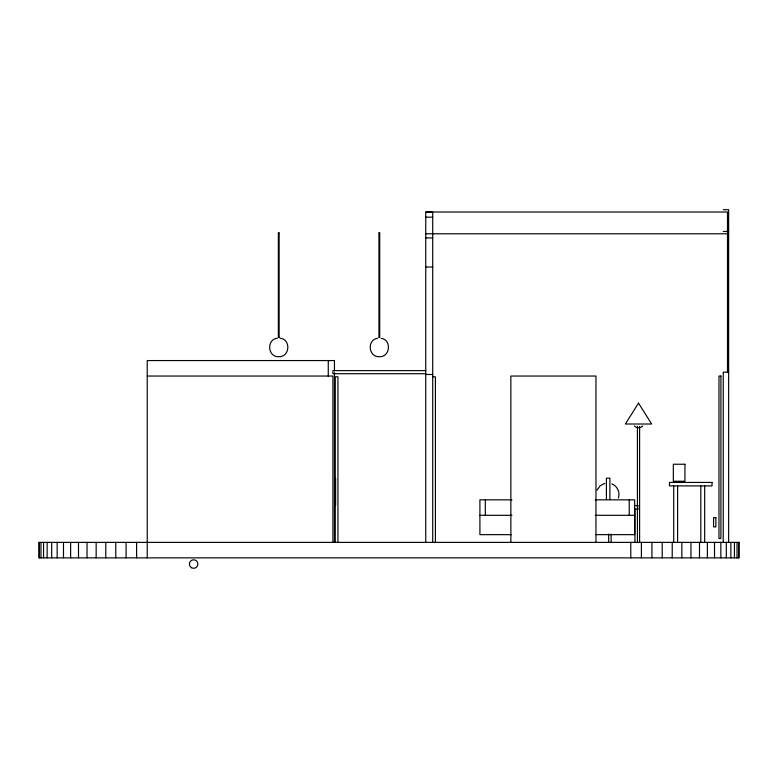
<?xml version="1.0" encoding="UTF-8"?>
<svg xmlns="http://www.w3.org/2000/svg" width="778" height="778" viewBox="0 0 778 778"><rect width="100%" height="100%" fill="white"/><g stroke="black" fill="none" stroke-linecap="round" stroke-linejoin="round"><path stroke-width="1.17" d="M618.384 497.988C620.329 492.542 617.324 485.987 611.926 483.897M597.047 490.062L600.344 485.618L604.807 483.371M642.706 425.897C640.693 428.513 636.346 428.513 634.333 425.897M377.515 338.304C366.73 339.83 368.441 357.306 379.333 356.694C390.216 357.306 391.927 339.83 381.142 338.304M277.386 338.226C266.261 339.266 267.583 357.306 278.748 356.694C289.912 357.306 291.235 339.266 280.109 338.226M723.248 209.69L728.646 209.69L728.655 542.383M425.751 212.161L432.714 212.161L432.714 234.168M425.751 217.179L432.714 217.179M723.248 231.465L728.646 231.465M278.475 232.904L279.02 232.904M379.051 232.904L379.606 232.904M425.751 233.779L727.498 233.779L727.498 372.292M425.751 237.912L432.714 237.912M425.751 267.029L432.714 267.029M278.475 337.36L279.02 337.36M379.051 337.36L379.606 337.36M425.751 370.62L332.906 370.62L332.906 373.703L425.751 373.722M728.646 372.176L723.248 372.176L723.239 542.383M425.751 374.49L432.714 374.49M147.217 376.037L332.906 376.037L332.906 542.383M432.714 376.815L435.417 376.815L435.417 542.383M511.934 499.836L479.909 499.836L479.909 534.651L511.34 534.651M595.374 499.836L634.654 499.836L634.654 534.651L595.967 534.651M634.478 505.632L638.086 505.632M634.478 509.113L638.086 509.113M479.909 515.308L511.934 515.308M595.374 515.308L634.654 515.308M738.575 542.383L738.575 557.865M737.019 542.383L737.019 557.865M734.432 542.383L734.432 557.865M730.853 542.383L730.853 557.865M727.498 232.661L727.498 212.015L425.751 212.015L425.751 542.383M726.312 542.383L726.312 557.865M720.846 542.383L720.846 557.865M714.515 542.383L714.515 557.865M707.377 542.383L707.377 557.865M704.673 485.91L704.673 542.383M700.803 485.91L700.803 542.383M699.5 542.383L699.5 557.865M690.961 542.383L690.961 557.865M681.839 542.383L681.839 557.865M677.589 485.91L677.589 542.383M673.719 485.91L673.719 542.383M672.231 542.383L672.231 557.865M662.224 542.383L662.224 557.865M651.915 542.383L651.915 557.865M641.403 542.383L641.403 557.865M639.604 426.334L639.604 542.383M639.292 505.632L639.292 509.113M637.435 426.334L637.435 542.383M634.955 509.113L634.955 542.383M630.783 542.383L630.783 557.865M629.237 499.836L629.237 515.308M611.129 534.068L611.129 542.383M609.894 499.359L609.894 478.169L606.412 478.169L606.412 499.359M608.659 534.068L608.659 542.383M595.967 542.383L595.967 376.037L510.854 376.037L510.854 542.383M485.326 499.836L485.326 515.308M432.714 234.373L432.714 542.383M379.713 232.904L379.713 337.36M378.944 232.904L378.944 337.36M337.934 542.383L337.934 376.815L335.23 376.815L335.23 542.383M335.61 478.169L335.61 505.253M334.452 370.746L334.452 360.564L147.217 360.564L147.217 557.865M334.452 372.691L334.452 542.383M328.267 360.564L328.267 376.328M279.137 232.904L279.137 337.36M278.359 232.904L278.359 337.36M136.597 542.383L136.597 557.865M126.085 542.383L126.085 557.865M115.776 542.383L115.776 557.865M105.769 542.383L105.769 557.865M96.161 542.383L96.161 557.865M87.039 542.383L87.039 557.865M78.5 542.383L78.5 557.865M70.623 542.383L70.623 557.865M63.485 542.383L63.485 557.865M57.154 542.383L57.154 557.865M51.688 542.383L51.688 557.865M47.147 542.383L47.147 557.865M43.568 542.383L43.568 557.865M40.981 542.383L40.981 557.865M39.425 542.383L39.425 557.865M638.514 403.121L625.366 424.01L651.672 424.01L638.514 403.121M720.914 376.037L718.979 376.037L718.979 538.522L720.914 538.522L720.914 376.037M684.941 464.242L673.34 464.242L673.34 481.261L684.941 481.261L684.941 464.242M712.016 482.428L669.469 482.428L669.469 485.91L712.016 485.91L712.016 482.428M715.886 517.633L713.572 517.633L713.572 526.91L715.886 526.91L715.886 517.633M739.1 542.383L38.9 542.383L38.9 557.865L739.1 557.865L739.1 542.383M191.514 567.736A4.26 4.26 0 0 0 197.894 564.05A4.26 4.26 0 0 0 191.514 560.364A4.26 4.26 0 0 0 191.514 567.736"/></g></svg>
